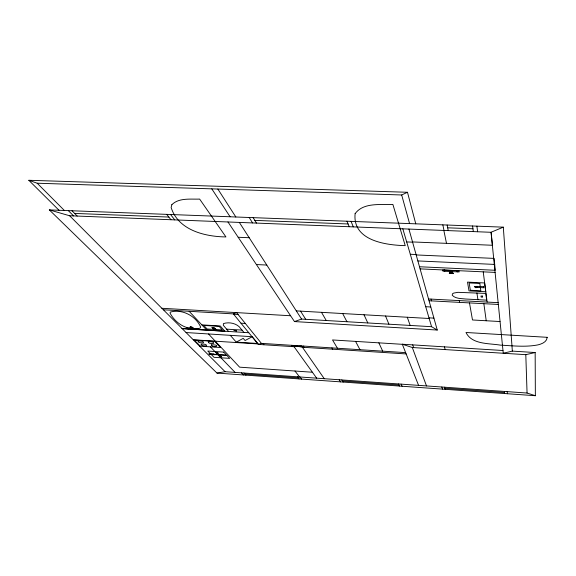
<?xml version="1.0" encoding="UTF-8"?>
<svg xmlns="http://www.w3.org/2000/svg" width="576" height="576" viewBox="0 0 576 576"><rect width="100%" height="100%" fill="white"/><g stroke="black" fill="none" stroke-linecap="round" stroke-linejoin="round"><path stroke-width="0.86" d="M193.277 339.782L258.149 343.944L252.23 336.715L245.059 340.531L243.216 338.357L236.254 342.122L257.767 343.476M59.026 210.269L28.8 180.281L37.195 183.218L401.681 194.976L407.484 192.276L415.764 223.826M503.302 227.16L491.047 232.25L503.251 353.254L512.345 351.108L535.162 352.534L535.356 395.719L216.994 373.082L49.334 209.902L503.302 227.16L512.345 351.108M163.368 309.773L233.352 313.898L236.563 312.61L261.396 343.368L405.634 352.627M227.959 221.954L294.48 321.574L301.565 319.068L431.633 326.7M233.352 313.898L258.336 344.405L261.396 343.368M418.572 385.366L402.314 344.225L412.315 347.515L525.802 354.672L535.162 352.534M216.994 373.082L225.094 371.693L527.062 393.034L535.356 395.719M258.336 344.405L294.055 346.702L301.5 345.946L324.274 378.706M28.8 180.281L407.484 192.276M74.606 213.422L168.854 217.058M254.822 220.378L348.091 223.97M447.674 227.815L472.954 228.787M49.334 209.902L69.646 215.762L491.134 232.294L492.437 245.268L412.531 241.934M406.67 241.92L412.603 242.165M238.183 237.269L249.199 237.73M410.299 254.261L416.066 254.52M416.182 254.938L494.086 258.394L495.274 270.281L419.494 266.746M417.866 260.928L494.69 264.42M420.098 268.87L495.101 272.405M450.36 271.534L442.937 271.181L442.678 270.029L458.928 270.792L459.144 271.951L451.75 271.598M450.439 271.894L451.822 271.958M256.406 264.55L266.782 265.046M477.936 299.678L486.648 300.139L485.777 293.422L457.906 292.327L453.708 293.083L452.448 293.854L452.218 295.265C455.501 298.793 461.023 298.469 465.494 299.009L477.936 299.678L476.906 292.961M428.544 298.966L498.154 302.659M429.041 300.751L498.334 304.452M194.155 328.536L199.21 328.442L200.246 327.953L200.642 327.053C195.804 315.886 182.182 308.758 170.345 312.084L170.035 313.056C174.398 321.394 183.262 328.478 193.082 328.471M425.707 306.706L430.79 306.979M500.026 321.538L472.493 319.975L469.483 302.911M428.983 317.844L433.915 318.125M296.302 310.896L429.228 318.499M161.87 308.275L290.599 315.749M233.611 314.215L238.061 314.474M294.48 321.574L437.256 330.034L408.917 229.039M240.977 323.208L245.326 323.467M201.823 324.857L220.27 325.987L224.921 331.258L182.131 328.601M243.907 332.381L239.249 326.786C235.21 322.999 228.571 321.919 223.423 323.597L223.33 325.303L226.591 329.148L242.006 330.098M191.678 328.183L192.694 328.248M191.909 328.428L186.487 328.09L187.243 328.86M192.931 328.486L198.403 328.831L199.138 329.594M182.102 328.572L248.767 332.719M402.314 344.225L502.978 350.518M402.35 344.318L332.525 339.948L337.435 348.235M186.07 332.546L252.23 336.715M406.152 353.93L302.407 347.242L293.126 345.406M199.62 346.14L220.435 347.508L214.682 341.381L194.242 340.063L200.333 346.183M312.415 372.24L239.616 367.164L208.519 333.972M244.922 374.083L298.246 377.863M342.475 381.002L398.938 385.006M444.866 388.26L504.511 392.486M437.256 330.034L431.582 326.693L402.818 228.794M37.195 183.218L64.368 210.47M69.646 215.762L225.094 371.693M68.335 210.622L73.57 215.914M187.69 328.162L188.446 328.932M71.993 210.758L77.191 216.058M210.362 346.846L235.08 372.398M192.658 329.191C186.509 325.786 193.291 326.239 193.673 329.256M197.122 328.745L197.892 329.522M241.409 372.845L243.418 374.962M243.922 373.025L245.916 375.142M189.144 311.278L206.734 330.127M230.292 335.333L236.657 342.583M226.591 329.148L228.578 331.423M262.886 343.462L263.93 344.765M166.73 214.366L170.957 219.73M170.554 214.51L174.73 219.874M297.418 376.805L299.066 378.922M294.977 371.009L299.578 376.956M299.988 376.985L301.615 379.102M291.506 345.298L292.45 346.601M294.055 346.702L316.67 378.166M303.264 346.054L304.164 347.357M211.781 188.849L230.09 216.77M339.185 379.757L340.553 381.874M217.85 189.043L235.843 216.994M239.328 222.401L301.565 319.068M341.798 379.944L343.152 382.054M300.542 311.141L305.719 319.313M249.214 217.498L252.547 222.919M253.159 217.649L256.457 223.07M331.92 347.897L332.712 349.2M321.509 312.343L326.232 320.494M355.579 341.388L359.957 349.682M342.655 313.546L346.932 321.71M363.989 314.762L367.819 322.956M378.85 342.85L382.687 351.144M398.455 383.947L399.42 386.057M401.134 384.134L402.084 386.244M346.961 221.213L349.207 226.699M385.553 316.015L388.908 324.187M351.072 221.371L353.275 226.858M412.315 347.515L426.499 385.927M412.682 344.873L413.683 347.602M407.29 317.254L410.177 325.44M441.814 387.014L442.483 389.117M444.535 387.202L445.19 389.311M401.681 194.976L409.572 223.596M431.057 299.102L431.546 300.888M444.427 346.86L445.176 349.589M444.42 270.108L444.679 271.267M444.37 270.108L444.629 271.26M450.122 270.382L450.461 272.009L449.323 273.06L449.568 273.442L453.348 273.622L451.843 272.074L451.512 270.446M442.85 224.863L443.988 230.407M443.851 230.443L446.486 243.346M459.259 300.6L459.619 302.386M447.134 225.022L448.214 230.573M457.279 270.72L457.495 271.872M472.565 225.986L473.342 231.559M483.854 303.682L486.223 320.753M483.221 271.843L487.138 302.076M476.892 226.152L477.619 231.725M504.396 391.435L504.626 393.538M507.19 391.63L507.398 393.732M525.802 354.672L527.062 393.034M547.2 337.313C546.97 341.892 541.937 343.908 538.114 344.844C525.694 347.321 512.942 345.78 500.422 345.132C489.002 343.195 471.881 344.65 465.998 332.489L547.2 337.313M355.111 213.66C352.397 240.53 385.438 245.146 405.23 245.635L392.882 204.422C380.383 204.984 363.485 202.248 355.111 213.66M171.835 204.696L171.13 207.497C178.265 230.22 204.775 236.657 225.929 236.93L199.642 199.087C190.411 199.418 178.963 197.604 171.835 204.696M212.026 327.506C213.494 329.58 216.137 327.024 212.026 327.506M212.551 327.672L214.063 327.974L212.551 327.672M216.13 352.8C217.512 354.586 219.888 352.411 216.13 352.8M216.619 352.944L218.009 353.218L216.619 352.944M219.218 355.99C220.579 357.739 222.941 355.615 219.218 355.99M219.701 356.134L221.076 356.4L219.701 356.134M198.144 341.136C197.597 342.864 202.075 343.044 203.544 342.727C204.113 340.999 199.606 340.812 198.144 341.136M201.182 344.218C200.628 345.917 205.078 346.09 206.525 345.78C207.108 344.081 202.622 343.901 201.182 344.218M208.332 341.798C207.72 343.519 212.263 343.706 213.71 343.382C214.351 341.662 209.779 341.467 208.332 341.798M211.284 344.88C213.804 349.229 222.192 344.462 211.284 344.88M453.463 273.305L449.323 273.103L453.463 273.305M474.79 286.445C474.192 289.433 481.709 286.07 474.79 286.445M475.351 286.661C475.344 288.23 478.735 286.286 475.351 286.661M190.13 327.154L192.888 327.449L190.13 327.154M445.298 270.619L444.55 270.698L445.298 270.619M197.071 329.155L197.482 329.126L197.071 329.155M457.387 271.303L456.595 271.152L457.387 271.303M188.165 328.536L188.698 328.651L188.165 328.536M484.625 282.96L467.503 282.11L469.008 290.894L485.762 291.744L484.625 282.96M479.815 283.464L469.138 282.931L470.362 290.254L480.852 290.786L479.815 283.464M483.703 286.711L476.683 286.358L476.842 287.417L483.84 287.77L483.703 286.711M482.479 296.086L480.996 296.006L481.154 297.072L482.63 297.151L482.479 296.086M219.146 326.362L203.796 325.426L207.108 328.997L222.314 329.94L219.146 326.362M215.186 328.572L212.89 328.428L214.51 330.206L216.792 330.343L215.186 328.572M236.326 330.653L233.878 330.502L236.65 331.034L236.326 330.653M223.718 352.102L207.77 351.043L210.737 354.046L226.555 355.111L223.718 352.102M213.739 354.103L208.829 353.772L209.47 354.42L214.373 354.751L213.739 354.103M226.886 355.421L211.075 354.362L213.984 357.307L229.658 358.373L226.886 355.421"/></g></svg>
